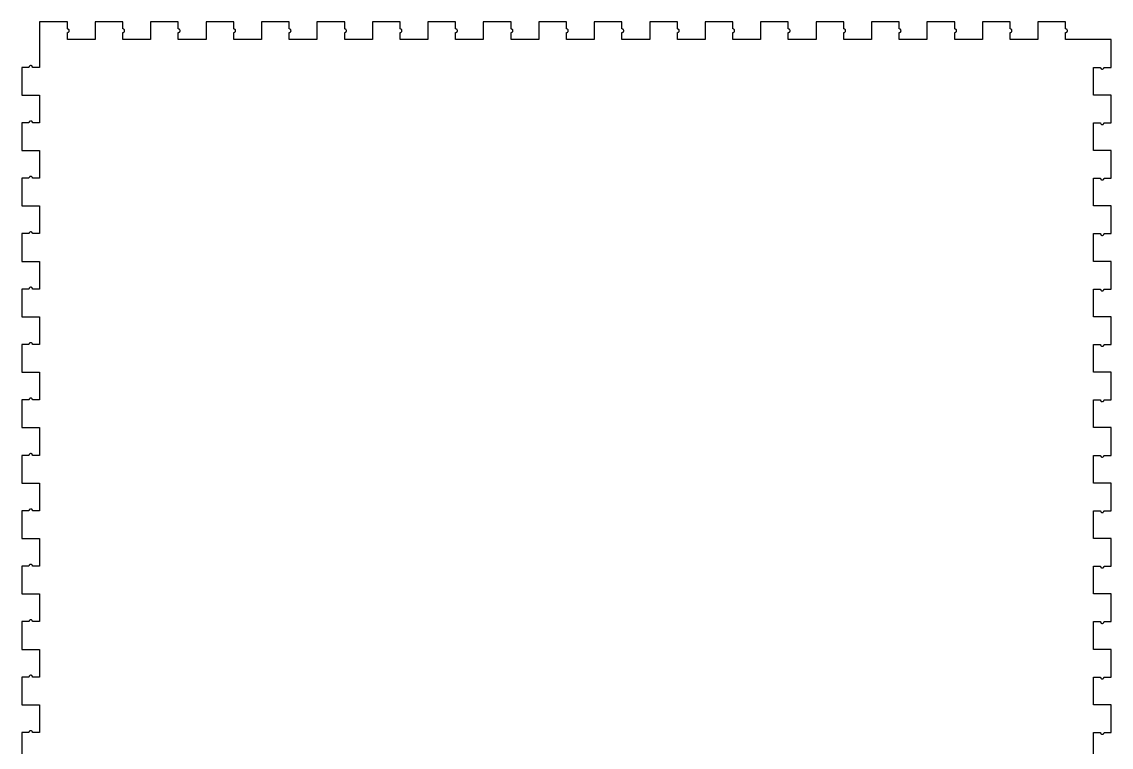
# Model space of a CAD drawing. Header units: metres. Extents: x -196 to 379, y -3 to 499.
# Drawn here: x -3.1 to 185.9, y 372.8 to 498.7 of the extents above; entities that cross this region are included whole.
import ezdxf

# ---------------------------------------------------------------- set-up
doc = ezdxf.new("R2010")
doc.units = ezdxf.units.M

msp = doc.modelspace()

# ---------------------------------------------------------------- linework, layer by layer
for p, q in [((4.81052, 498.7), (0, 498.7)), ((0, 498.7), (0, 490.789)), ((4.81052, 497.458), (4.81052, 498.7)), ((4.84293, 497.458), (4.81052, 497.458)), ((4.90631, 497.445), (4.84293, 497.458)), ((4.96552, 497.418), (4.90631, 497.445)), ((5.01794, 497.38), (4.96552, 497.418)), ((5.06131, 497.332), (5.01794, 497.38)), ((5.09372, 497.276), (5.06131, 497.332)), ((5.11374, 497.214), (5.09372, 497.276)), ((5.09372, 497.024), (5.11374, 497.086)), ((5.12051, 497.15), (5.11374, 497.214)), ((5.11374, 497.086), (5.12051, 497.15)), ((14.4316, 498.7), (9.62105, 498.7)), ((9.62105, 498.7), (9.62105, 495.6)), ((14.4316, 497.458), (14.4316, 498.7)), ((14.464, 497.458), (14.4316, 497.458)), ((14.5274, 497.445), (14.464, 497.458)), ((14.5866, 497.418), (14.5274, 497.445)), ((14.639, 497.38), (14.5866, 497.418)), ((14.6824, 497.332), (14.639, 497.38)), ((14.7148, 497.276), (14.6824, 497.332)), ((14.7348, 497.214), (14.7148, 497.276)), ((14.7148, 497.024), (14.7348, 497.086)), ((14.7416, 497.15), (14.7348, 497.214)), ((14.7348, 497.086), (14.7416, 497.15)), ((24.0526, 498.7), (19.2421, 498.7)), ((19.2421, 498.7), (19.2421, 495.6)), ((24.0526, 497.458), (24.0526, 498.7)), ((24.085, 497.458), (24.0526, 497.458)), ((24.1484, 497.445), (24.085, 497.458)), ((24.2076, 497.418), (24.1484, 497.445)), ((24.26, 497.38), (24.2076, 497.418)), ((24.3034, 497.332), (24.26, 497.38)), ((24.3358, 497.276), (24.3034, 497.332)), ((24.3558, 497.214), (24.3358, 497.276)), ((24.3358, 497.024), (24.3558, 497.086)), ((24.3626, 497.15), (24.3558, 497.214)), ((24.3558, 497.086), (24.3626, 497.15)), ((33.6737, 498.7), (28.8631, 498.7)), ((28.8631, 498.7), (28.8631, 495.6)), ((33.6737, 497.458), (33.6737, 498.7)), ((33.7061, 497.458), (33.6737, 497.458)), ((33.7695, 497.445), (33.7061, 497.458)), ((33.8287, 497.418), (33.7695, 497.445)), ((33.8811, 497.38), (33.8287, 497.418)), ((33.9245, 497.332), (33.8811, 497.38)), ((33.9569, 497.276), (33.9245, 497.332)), ((33.9769, 497.214), (33.9569, 497.276)), ((33.9569, 497.024), (33.9769, 497.086)), ((33.9837, 497.15), (33.9769, 497.214)), ((33.9769, 497.086), (33.9837, 497.15)), ((43.2947, 498.7), (38.4842, 498.7)), ((38.4842, 498.7), (38.4842, 495.6)), ((43.2947, 497.458), (43.2947, 498.7)), ((43.3271, 497.458), (43.2947, 497.458)), ((43.3905, 497.445), (43.3271, 497.458)), ((43.4497, 497.418), (43.3905, 497.445)), ((43.5022, 497.38), (43.4497, 497.418)), ((43.5455, 497.332), (43.5022, 497.38)), ((43.5779, 497.276), (43.5455, 497.332)), ((43.5979, 497.214), (43.5779, 497.276)), ((43.5779, 497.024), (43.5979, 497.086)), ((43.6047, 497.15), (43.5979, 497.214)), ((43.5979, 497.086), (43.6047, 497.15)), ((52.9158, 498.7), (48.1053, 498.7)), ((48.1053, 498.7), (48.1053, 495.6)), ((52.9158, 497.458), (52.9158, 498.7)), ((52.9482, 497.458), (52.9158, 497.458)), ((53.0116, 497.445), (52.9482, 497.458)), ((53.0708, 497.418), (53.0116, 497.445)), ((53.1232, 497.38), (53.0708, 497.418)), ((53.1666, 497.332), (53.1232, 497.38)), ((53.199, 497.276), (53.1666, 497.332)), ((53.219, 497.214), (53.199, 497.276)), ((53.199, 497.024), (53.219, 497.086)), ((53.2258, 497.15), (53.219, 497.214)), ((53.219, 497.086), (53.2258, 497.15)), ((62.5368, 498.7), (57.7263, 498.7)), ((57.7263, 498.7), (57.7263, 495.6)), ((62.5368, 497.458), (62.5368, 498.7)), ((62.5692, 497.458), (62.5368, 497.458)), ((62.6326, 497.445), (62.5692, 497.458)), ((62.6918, 497.418), (62.6326, 497.445)), ((62.7442, 497.38), (62.6918, 497.418)), ((62.7876, 497.332), (62.7442, 497.38)), ((62.82, 497.276), (62.7876, 497.332)), ((62.84, 497.214), (62.82, 497.276)), ((62.82, 497.024), (62.84, 497.086)), ((62.8468, 497.15), (62.84, 497.214)), ((62.84, 497.086), (62.8468, 497.15)), ((72.1579, 498.7), (67.3474, 498.7)), ((67.3474, 498.7), (67.3474, 495.6)), ((72.1579, 497.458), (72.1579, 498.7)), ((72.1903, 497.458), (72.1579, 497.458)), ((72.2537, 497.445), (72.1903, 497.458)), ((72.3129, 497.418), (72.2537, 497.445)), ((72.3653, 497.38), (72.3129, 497.418)), ((72.4087, 497.332), (72.3653, 497.38)), ((72.4411, 497.276), (72.4087, 497.332)), ((72.4611, 497.214), (72.4411, 497.276)), ((72.4411, 497.024), (72.4611, 497.086)), ((72.4679, 497.15), (72.4611, 497.214)), ((72.4611, 497.086), (72.4679, 497.15)), ((81.7789, 498.7), (76.9684, 498.7)), ((76.9684, 498.7), (76.9684, 495.6)), ((81.7789, 497.458), (81.7789, 498.7)), ((81.8113, 497.458), (81.7789, 497.458)), ((81.8747, 497.445), (81.8113, 497.458)), ((81.9339, 497.418), (81.8747, 497.445)), ((81.9864, 497.38), (81.9339, 497.418)), ((82.0297, 497.332), (81.9864, 497.38)), ((82.0621, 497.276), (82.0297, 497.332)), ((82.0822, 497.214), (82.0621, 497.276)), ((82.0621, 497.024), (82.0822, 497.086)), ((82.0889, 497.15), (82.0822, 497.214)), ((82.0822, 497.086), (82.0889, 497.15)), ((91.4, 498.7), (86.5895, 498.7)), ((86.5895, 498.7), (86.5895, 495.6)), ((91.4, 497.458), (91.4, 498.7)), ((91.4324, 497.458), (91.4, 497.458)), ((91.4958, 497.445), (91.4324, 497.458)), ((91.555, 497.418), (91.4958, 497.445)), ((91.6074, 497.38), (91.555, 497.418)), ((91.6508, 497.332), (91.6074, 497.38)), ((91.6832, 497.276), (91.6508, 497.332)), ((91.7032, 497.214), (91.6832, 497.276)), ((91.6832, 497.024), (91.7032, 497.086)), ((91.71, 497.15), (91.7032, 497.214)), ((91.7032, 497.086), (91.71, 497.15)), ((101.021, 498.7), (96.2105, 498.7)), ((96.2105, 498.7), (96.2105, 495.6)), ((101.021, 497.458), (101.021, 498.7)), ((101.053, 497.458), (101.021, 497.458)), ((101.117, 497.445), (101.053, 497.458)), ((101.176, 497.418), (101.117, 497.445)), ((101.228, 497.38), (101.176, 497.418)), ((101.272, 497.332), (101.228, 497.38)), ((101.304, 497.276), (101.272, 497.332)), ((101.324, 497.214), (101.304, 497.276)), ((101.304, 497.024), (101.324, 497.086)), ((101.331, 497.15), (101.324, 497.214)), ((101.324, 497.086), (101.331, 497.15)), ((110.642, 498.7), (105.832, 498.7)), ((105.832, 498.7), (105.832, 495.6)), ((110.642, 497.458), (110.642, 498.7)), ((110.674, 497.458), (110.642, 497.458)), ((110.738, 497.445), (110.674, 497.458)), ((110.797, 497.418), (110.738, 497.445)), ((110.85, 497.38), (110.797, 497.418)), ((110.893, 497.332), (110.85, 497.38)), ((110.925, 497.276), (110.893, 497.332)), ((110.945, 497.214), (110.925, 497.276)), ((110.925, 497.024), (110.945, 497.086)), ((110.952, 497.15), (110.945, 497.214)), ((110.945, 497.086), (110.952, 497.15)), ((120.263, 498.7), (115.453, 498.7)), ((115.453, 498.7), (115.453, 495.6)), ((120.263, 497.458), (120.263, 498.7)), ((120.296, 497.458), (120.263, 497.458)), ((120.359, 497.445), (120.296, 497.458)), ((120.418, 497.418), (120.359, 497.445)), ((120.471, 497.38), (120.418, 497.418)), ((120.514, 497.332), (120.471, 497.38)), ((120.546, 497.276), (120.514, 497.332)), ((120.566, 497.214), (120.546, 497.276)), ((120.546, 497.024), (120.566, 497.086)), ((120.573, 497.15), (120.566, 497.214)), ((120.566, 497.086), (120.573, 497.15)), ((129.884, 498.7), (125.074, 498.7)), ((125.074, 498.7), (125.074, 495.6)), ((129.884, 497.458), (129.884, 498.7)), ((129.917, 497.458), (129.884, 497.458)), ((129.98, 497.445), (129.917, 497.458)), ((130.039, 497.418), (129.98, 497.445)), ((130.092, 497.38), (130.039, 497.418)), ((130.135, 497.332), (130.092, 497.38)), ((130.167, 497.276), (130.135, 497.332)), ((130.187, 497.214), (130.167, 497.276)), ((130.167, 497.024), (130.187, 497.086)), ((130.194, 497.15), (130.187, 497.214)), ((130.187, 497.086), (130.194, 497.15)), ((139.505, 498.7), (134.695, 498.7)), ((134.695, 498.7), (134.695, 495.6)), ((139.505, 497.458), (139.505, 498.7)), ((139.538, 497.458), (139.505, 497.458)), ((139.601, 497.445), (139.538, 497.458)), ((139.66, 497.418), (139.601, 497.445)), ((139.713, 497.38), (139.66, 497.418)), ((139.756, 497.332), (139.713, 497.38)), ((139.788, 497.276), (139.756, 497.332)), ((139.808, 497.214), (139.788, 497.276)), ((139.788, 497.024), (139.808, 497.086)), ((139.815, 497.15), (139.808, 497.214)), ((139.808, 497.086), (139.815, 497.15)), ((149.126, 498.7), (144.316, 498.7)), ((144.316, 498.7), (144.316, 495.6)), ((149.126, 497.458), (149.126, 498.7)), ((149.159, 497.458), (149.126, 497.458)), ((149.222, 497.445), (149.159, 497.458)), ((149.281, 497.418), (149.222, 497.445)), ((149.334, 497.38), (149.281, 497.418)), ((149.377, 497.332), (149.334, 497.38)), ((149.41, 497.276), (149.377, 497.332)), ((149.43, 497.214), (149.41, 497.276)), ((149.41, 497.024), (149.43, 497.086)), ((149.436, 497.15), (149.43, 497.214)), ((149.43, 497.086), (149.436, 497.15)), ((158.747, 498.7), (153.937, 498.7)), ((153.937, 498.7), (153.937, 495.6)), ((158.747, 497.458), (158.747, 498.7)), ((158.78, 497.458), (158.747, 497.458)), ((158.843, 497.445), (158.78, 497.458)), ((158.902, 497.418), (158.843, 497.445)), ((158.955, 497.38), (158.902, 497.418)), ((158.998, 497.332), (158.955, 497.38)), ((159.031, 497.276), (158.998, 497.332)), ((159.051, 497.214), (159.031, 497.276)), ((159.031, 497.024), (159.051, 497.086)), ((159.057, 497.15), (159.051, 497.214)), ((159.051, 497.086), (159.057, 497.15)), ((168.368, 498.7), (163.558, 498.7)), ((163.558, 498.7), (163.558, 495.6)), ((168.368, 497.458), (168.368, 498.7)), ((168.401, 497.458), (168.368, 497.458)), ((168.464, 497.445), (168.401, 497.458)), ((168.523, 497.418), (168.464, 497.445)), ((168.576, 497.38), (168.523, 497.418)), ((168.619, 497.332), (168.576, 497.38)), ((168.652, 497.276), (168.619, 497.332)), ((168.672, 497.214), (168.652, 497.276)), ((168.652, 497.024), (168.672, 497.086)), ((168.678, 497.15), (168.672, 497.214)), ((168.672, 497.086), (168.678, 497.15)), ((177.989, 498.7), (173.179, 498.7)), ((173.179, 498.7), (173.179, 495.6)), ((177.989, 497.458), (177.989, 498.7)), ((178.022, 497.458), (177.989, 497.458)), ((178.085, 497.445), (178.022, 497.458)), ((178.144, 497.418), (178.085, 497.445)), ((178.197, 497.38), (178.144, 497.418)), ((178.24, 497.332), (178.197, 497.38)), ((178.273, 497.276), (178.24, 497.332)), ((178.293, 497.214), (178.273, 497.276)), ((178.273, 497.024), (178.293, 497.086)), ((178.299, 497.15), (178.293, 497.214)), ((178.293, 497.086), (178.299, 497.15)), ((4.81052, 495.6), (4.81052, 496.842)), ((4.81052, 496.842), (4.84293, 496.842)), ((9.62105, 495.6), (4.81052, 495.6)), ((4.84293, 496.842), (4.90631, 496.855)), ((4.90631, 496.855), (4.96552, 496.882)), ((4.96552, 496.882), (5.01794, 496.92)), ((5.01794, 496.92), (5.06131, 496.968)), ((5.06131, 496.968), (5.09372, 497.024)), ((14.4316, 495.6), (14.4316, 496.842)), ((14.4316, 496.842), (14.464, 496.842)), ((19.2421, 495.6), (14.4316, 495.6)), ((14.464, 496.842), (14.5274, 496.855)), ((14.5274, 496.855), (14.5866, 496.882)), ((14.5866, 496.882), (14.639, 496.92)), ((14.639, 496.92), (14.6824, 496.968)), ((14.6824, 496.968), (14.7148, 497.024)), ((24.0526, 495.6), (24.0526, 496.842)), ((24.0526, 496.842), (24.085, 496.842)), ((28.8631, 495.6), (24.0526, 495.6)), ((24.085, 496.842), (24.1484, 496.855)), ((24.1484, 496.855), (24.2076, 496.882)), ((24.2076, 496.882), (24.26, 496.92)), ((24.26, 496.92), (24.3034, 496.968)), ((24.3034, 496.968), (24.3358, 497.024)), ((33.6737, 495.6), (33.6737, 496.842)), ((33.6737, 496.842), (33.7061, 496.842)), ((38.4842, 495.6), (33.6737, 495.6)), ((33.7061, 496.842), (33.7695, 496.855)), ((33.7695, 496.855), (33.8287, 496.882)), ((33.8287, 496.882), (33.8811, 496.92)), ((33.8811, 496.92), (33.9245, 496.968)), ((33.9245, 496.968), (33.9569, 497.024)), ((43.2947, 495.6), (43.2947, 496.842)), ((43.2947, 496.842), (43.3271, 496.842)), ((48.1053, 495.6), (43.2947, 495.6)), ((43.3271, 496.842), (43.3905, 496.855)), ((43.3905, 496.855), (43.4497, 496.882)), ((43.4497, 496.882), (43.5022, 496.92)), ((43.5022, 496.92), (43.5455, 496.968)), ((43.5455, 496.968), (43.5779, 497.024)), ((52.9158, 495.6), (52.9158, 496.842)), ((52.9158, 496.842), (52.9482, 496.842)), ((57.7263, 495.6), (52.9158, 495.6)), ((52.9482, 496.842), (53.0116, 496.855)), ((53.0116, 496.855), (53.0708, 496.882)), ((53.0708, 496.882), (53.1232, 496.92)), ((53.1232, 496.92), (53.1666, 496.968)), ((53.1666, 496.968), (53.199, 497.024)), ((62.5368, 495.6), (62.5368, 496.842)), ((62.5368, 496.842), (62.5692, 496.842)), ((67.3474, 495.6), (62.5368, 495.6)), ((62.5692, 496.842), (62.6326, 496.855)), ((62.6326, 496.855), (62.6918, 496.882)), ((62.6918, 496.882), (62.7442, 496.92)), ((62.7442, 496.92), (62.7876, 496.968)), ((62.7876, 496.968), (62.82, 497.024)), ((72.1579, 495.6), (72.1579, 496.842)), ((72.1579, 496.842), (72.1903, 496.842)), ((76.9684, 495.6), (72.1579, 495.6)), ((72.1903, 496.842), (72.2537, 496.855)), ((72.2537, 496.855), (72.3129, 496.882)), ((72.3129, 496.882), (72.3653, 496.92)), ((72.3653, 496.92), (72.4087, 496.968)), ((72.4087, 496.968), (72.4411, 497.024)), ((81.7789, 495.6), (81.7789, 496.842)), ((81.7789, 496.842), (81.8113, 496.842)), ((86.5895, 495.6), (81.7789, 495.6)), ((81.8113, 496.842), (81.8747, 496.855)), ((81.8747, 496.855), (81.9339, 496.882)), ((81.9339, 496.882), (81.9864, 496.92)), ((81.9864, 496.92), (82.0297, 496.968)), ((82.0297, 496.968), (82.0621, 497.024)), ((91.4, 495.6), (91.4, 496.842)), ((91.4, 496.842), (91.4324, 496.842)), ((96.2105, 495.6), (91.4, 495.6)), ((91.4324, 496.842), (91.4958, 496.855)), ((91.4958, 496.855), (91.555, 496.882)), ((91.555, 496.882), (91.6074, 496.92)), ((91.6074, 496.92), (91.6508, 496.968)), ((91.6508, 496.968), (91.6832, 497.024)), ((101.021, 495.6), (101.021, 496.842)), ((101.021, 496.842), (101.053, 496.842)), ((105.832, 495.6), (101.021, 495.6)), ((101.053, 496.842), (101.117, 496.855)), ((101.117, 496.855), (101.176, 496.882)), ((101.176, 496.882), (101.228, 496.92)), ((101.228, 496.92), (101.272, 496.968)), ((101.272, 496.968), (101.304, 497.024)), ((110.642, 495.6), (110.642, 496.842)), ((110.642, 496.842), (110.674, 496.842)), ((115.453, 495.6), (110.642, 495.6)), ((110.674, 496.842), (110.738, 496.855)), ((110.738, 496.855), (110.797, 496.882)), ((110.797, 496.882), (110.85, 496.92)), ((110.85, 496.92), (110.893, 496.968)), ((110.893, 496.968), (110.925, 497.024)), ((120.263, 495.6), (120.263, 496.842)), ((120.263, 496.842), (120.296, 496.842)), ((125.074, 495.6), (120.263, 495.6)), ((120.296, 496.842), (120.359, 496.855)), ((120.359, 496.855), (120.418, 496.882)), ((120.418, 496.882), (120.471, 496.92)), ((120.471, 496.92), (120.514, 496.968)), ((120.514, 496.968), (120.546, 497.024)), ((129.884, 495.6), (129.884, 496.842)), ((129.884, 496.842), (129.917, 496.842)), ((134.695, 495.6), (129.884, 495.6)), ((129.917, 496.842), (129.98, 496.855)), ((129.98, 496.855), (130.039, 496.882)), ((130.039, 496.882), (130.092, 496.92)), ((130.092, 496.92), (130.135, 496.968)), ((130.135, 496.968), (130.167, 497.024)), ((139.505, 495.6), (139.505, 496.842)), ((139.505, 496.842), (139.538, 496.842)), ((144.316, 495.6), (139.505, 495.6)), ((139.538, 496.842), (139.601, 496.855)), ((139.601, 496.855), (139.66, 496.882)), ((139.66, 496.882), (139.713, 496.92)), ((139.713, 496.92), (139.756, 496.968)), ((139.756, 496.968), (139.788, 497.024)), ((149.126, 495.6), (149.126, 496.842)), ((149.126, 496.842), (149.159, 496.842)), ((153.937, 495.6), (149.126, 495.6)), ((149.159, 496.842), (149.222, 496.855)), ((149.222, 496.855), (149.281, 496.882)), ((149.281, 496.882), (149.334, 496.92)), ((149.334, 496.92), (149.377, 496.968)), ((149.377, 496.968), (149.41, 497.024)), ((158.747, 495.6), (158.747, 496.842)), ((158.747, 496.842), (158.78, 496.842)), ((163.558, 495.6), (158.747, 495.6)), ((158.78, 496.842), (158.843, 496.855)), ((158.843, 496.855), (158.902, 496.882)), ((158.902, 496.882), (158.955, 496.92)), ((158.955, 496.92), (158.998, 496.968)), ((158.998, 496.968), (159.031, 497.024)), ((168.368, 495.6), (168.368, 496.842)), ((168.368, 496.842), (168.401, 496.842)), ((173.179, 495.6), (168.368, 495.6)), ((168.401, 496.842), (168.464, 496.855)), ((168.464, 496.855), (168.523, 496.882)), ((168.523, 496.882), (168.576, 496.92)), ((168.576, 496.92), (168.619, 496.968)), ((168.619, 496.968), (168.652, 497.024)), ((177.989, 495.6), (177.989, 496.842)), ((177.989, 496.842), (178.022, 496.842)), ((185.9, 495.6), (177.989, 495.6)), ((178.022, 496.842), (178.085, 496.855)), ((178.085, 496.855), (178.144, 496.882)), ((178.144, 496.882), (178.197, 496.92)), ((178.197, 496.92), (178.24, 496.968)), ((178.24, 496.968), (178.273, 497.024)), ((185.9, 490.789), (185.9, 495.6)), ((-1.85829, 490.789), (-3.09999, 490.789)), ((-3.09999, 490.789), (-3.09999, 485.979)), ((-1.84482, 490.885), (-1.85829, 490.822)), ((-1.85829, 490.822), (-1.85829, 490.789)), ((-1.81845, 490.944), (-1.84482, 490.885)), ((-1.78036, 490.997), (-1.81845, 490.944)), ((-1.73219, 491.04), (-1.78036, 490.997)), ((-1.67607, 491.073), (-1.73219, 491.04)), ((-1.61444, 491.093), (-1.67607, 491.073)), ((-1.54999, 491.099), (-1.61444, 491.093)), ((-1.48553, 491.093), (-1.54999, 491.099)), ((-1.4239, 491.073), (-1.48553, 491.093)), ((-1.36777, 491.04), (-1.4239, 491.073)), ((-1.31961, 490.997), (-1.36777, 491.04)), ((-1.28152, 490.944), (-1.31961, 490.997)), ((-1.25516, 490.885), (-1.28152, 490.944)), ((-1.24168, 490.822), (-1.25516, 490.885)), ((-1.24168, 490.789), (-1.24168, 490.822)), ((0, 490.789), (-1.24168, 490.789)), ((182.8, 485.979), (182.8, 490.789)), ((182.8, 490.789), (184.042, 490.789)), ((184.042, 490.789), (184.042, 490.757)), ((184.042, 490.757), (184.055, 490.694)), ((184.055, 490.694), (184.082, 490.634)), ((184.082, 490.634), (184.12, 490.582)), ((184.12, 490.582), (184.168, 490.539)), ((184.168, 490.539), (184.224, 490.506)), ((184.224, 490.506), (184.286, 490.486)), ((184.286, 490.486), (184.35, 490.479)), ((184.35, 490.479), (184.414, 490.486)), ((184.414, 490.486), (184.476, 490.506)), ((184.476, 490.506), (184.532, 490.539)), ((184.532, 490.539), (184.58, 490.582)), ((184.58, 490.582), (184.618, 490.634)), ((184.618, 490.634), (184.645, 490.694)), ((184.645, 490.694), (184.658, 490.757)), ((184.658, 490.757), (184.658, 490.789)), ((184.658, 490.789), (185.9, 490.789)), ((-3.09999, 485.979), (0, 485.979)), ((0, 485.979), (0, 481.168)), ((185.9, 485.979), (182.8, 485.979)), ((185.9, 481.168), (185.9, 485.979)), ((-1.85829, 481.168), (-3.09999, 481.168)), ((-3.09999, 481.168), (-3.09999, 476.358)), ((-1.84482, 481.264), (-1.85829, 481.201)), ((-1.85829, 481.201), (-1.85829, 481.168)), ((-1.81845, 481.323), (-1.84482, 481.264)), ((-1.78036, 481.376), (-1.81845, 481.323)), ((-1.73219, 481.419), (-1.78036, 481.376)), ((-1.67607, 481.452), (-1.73219, 481.419)), ((-1.61444, 481.472), (-1.67607, 481.452)), ((-1.54999, 481.478), (-1.61444, 481.472)), ((-1.48553, 481.472), (-1.54999, 481.478)), ((-1.4239, 481.452), (-1.48553, 481.472)), ((-1.36777, 481.419), (-1.4239, 481.452)), ((-1.31961, 481.376), (-1.36777, 481.419)), ((-1.28152, 481.323), (-1.31961, 481.376)), ((-1.25516, 481.264), (-1.28152, 481.323)), ((-1.24168, 481.201), (-1.25516, 481.264)), ((-1.24168, 481.168), (-1.24168, 481.201)), ((0, 481.168), (-1.24168, 481.168)), ((182.8, 476.358), (182.8, 481.168)), ((182.8, 481.168), (184.042, 481.168)), ((184.042, 481.168), (184.042, 481.136)), ((184.042, 481.136), (184.055, 481.073)), ((184.055, 481.073), (184.082, 481.013)), ((184.082, 481.013), (184.12, 480.961)), ((184.12, 480.961), (184.168, 480.918)), ((184.168, 480.918), (184.224, 480.885)), ((184.224, 480.885), (184.286, 480.865)), ((184.286, 480.865), (184.35, 480.858)), ((184.35, 480.858), (184.414, 480.865)), ((184.414, 480.865), (184.476, 480.885)), ((184.476, 480.885), (184.532, 480.918)), ((184.532, 480.918), (184.58, 480.961)), ((184.58, 480.961), (184.618, 481.013)), ((184.618, 481.013), (184.645, 481.073)), ((184.645, 481.073), (184.658, 481.136)), ((184.658, 481.136), (184.658, 481.168)), ((184.658, 481.168), (185.9, 481.168)), ((-3.09999, 476.358), (0, 476.358)), ((0, 476.358), (0, 471.547)), ((185.9, 476.358), (182.8, 476.358)), ((185.9, 471.547), (185.9, 476.358)), ((-1.85829, 471.547), (-3.09999, 471.547)), ((-3.09999, 471.547), (-3.09999, 466.737)), ((-1.84482, 471.643), (-1.85829, 471.58)), ((-1.85829, 471.58), (-1.85829, 471.547)), ((-1.81845, 471.702), (-1.84482, 471.643)), ((-1.78036, 471.755), (-1.81845, 471.702)), ((-1.73219, 471.798), (-1.78036, 471.755)), ((-1.67607, 471.831), (-1.73219, 471.798)), ((-1.61444, 471.851), (-1.67607, 471.831)), ((-1.54999, 471.857), (-1.61444, 471.851)), ((-1.48553, 471.851), (-1.54999, 471.857)), ((-1.4239, 471.831), (-1.48553, 471.851)), ((-1.36777, 471.798), (-1.4239, 471.831)), ((-1.31961, 471.755), (-1.36777, 471.798)), ((-1.28152, 471.702), (-1.31961, 471.755)), ((-1.25516, 471.643), (-1.28152, 471.702)), ((-1.24168, 471.58), (-1.25516, 471.643)), ((-1.24168, 471.547), (-1.24168, 471.58)), ((0, 471.547), (-1.24168, 471.547)), ((182.8, 466.737), (182.8, 471.547)), ((182.8, 471.547), (184.042, 471.547)), ((184.042, 471.547), (184.042, 471.515)), ((184.042, 471.515), (184.055, 471.452)), ((184.055, 471.452), (184.082, 471.392)), ((184.082, 471.392), (184.12, 471.34)), ((184.12, 471.34), (184.168, 471.297)), ((184.168, 471.297), (184.224, 471.264)), ((184.224, 471.264), (184.286, 471.244)), ((184.286, 471.244), (184.35, 471.237)), ((184.35, 471.237), (184.414, 471.244)), ((184.414, 471.244), (184.476, 471.264)), ((184.476, 471.264), (184.532, 471.297)), ((184.532, 471.297), (184.58, 471.34)), ((184.58, 471.34), (184.618, 471.392)), ((184.618, 471.392), (184.645, 471.452)), ((184.645, 471.452), (184.658, 471.515)), ((184.658, 471.515), (184.658, 471.547)), ((184.658, 471.547), (185.9, 471.547)), ((-3.09999, 466.737), (0, 466.737)), ((0, 466.737), (0, 461.926)), ((185.9, 466.737), (182.8, 466.737)), ((185.9, 461.926), (185.9, 466.737)), ((-1.85829, 461.926), (-3.09999, 461.926)), ((-3.09999, 461.926), (-3.09999, 457.116)), ((-1.84482, 462.022), (-1.85829, 461.959)), ((-1.85829, 461.959), (-1.85829, 461.926)), ((-1.81845, 462.081), (-1.84482, 462.022)), ((-1.78036, 462.134), (-1.81845, 462.081)), ((-1.73219, 462.177), (-1.78036, 462.134)), ((-1.67607, 462.209), (-1.73219, 462.177)), ((-1.61444, 462.23), (-1.67607, 462.209)), ((-1.54999, 462.236), (-1.61444, 462.23)), ((-1.48553, 462.23), (-1.54999, 462.236)), ((-1.4239, 462.209), (-1.48553, 462.23)), ((-1.36777, 462.177), (-1.4239, 462.209)), ((-1.31961, 462.134), (-1.36777, 462.177)), ((-1.28152, 462.081), (-1.31961, 462.134)), ((-1.25516, 462.022), (-1.28152, 462.081)), ((-1.24168, 461.959), (-1.25516, 462.022)), ((-1.24168, 461.926), (-1.24168, 461.959)), ((0, 461.926), (-1.24168, 461.926)), ((182.8, 457.116), (182.8, 461.926)), ((182.8, 461.926), (184.042, 461.926)), ((184.042, 461.926), (184.042, 461.894)), ((184.042, 461.894), (184.055, 461.831)), ((184.055, 461.831), (184.082, 461.771)), ((184.082, 461.771), (184.12, 461.719)), ((184.12, 461.719), (184.168, 461.676)), ((184.168, 461.676), (184.224, 461.643)), ((184.224, 461.643), (184.286, 461.623)), ((184.286, 461.623), (184.35, 461.616)), ((184.35, 461.616), (184.414, 461.623)), ((184.414, 461.623), (184.476, 461.643)), ((184.476, 461.643), (184.532, 461.676)), ((184.532, 461.676), (184.58, 461.719)), ((184.58, 461.719), (184.618, 461.771)), ((184.618, 461.771), (184.645, 461.831)), ((184.645, 461.831), (184.658, 461.894)), ((184.658, 461.894), (184.658, 461.926)), ((184.658, 461.926), (185.9, 461.926)), ((-3.09999, 457.116), (0, 457.116)), ((0, 457.116), (0, 452.305)), ((185.9, 457.116), (182.8, 457.116)), ((185.9, 452.305), (185.9, 457.116)), ((-1.85829, 452.305), (-3.09999, 452.305)), ((-3.09999, 452.305), (-3.09999, 447.495)), ((-1.84482, 452.401), (-1.85829, 452.338)), ((-1.85829, 452.338), (-1.85829, 452.305)), ((-1.81845, 452.46), (-1.84482, 452.401)), ((-1.78036, 452.513), (-1.81845, 452.46)), ((-1.73219, 452.556), (-1.78036, 452.513)), ((-1.67607, 452.588), (-1.73219, 452.556)), ((-1.61444, 452.608), (-1.67607, 452.588)), ((-1.54999, 452.615), (-1.61444, 452.608)), ((-1.48553, 452.608), (-1.54999, 452.615)), ((-1.4239, 452.588), (-1.48553, 452.608)), ((-1.36777, 452.556), (-1.4239, 452.588)), ((-1.31961, 452.513), (-1.36777, 452.556)), ((-1.28152, 452.46), (-1.31961, 452.513)), ((-1.25516, 452.401), (-1.28152, 452.46)), ((-1.24168, 452.338), (-1.25516, 452.401)), ((-1.24168, 452.305), (-1.24168, 452.338)), ((0, 452.305), (-1.24168, 452.305)), ((182.8, 447.495), (182.8, 452.305)), ((182.8, 452.305), (184.042, 452.305)), ((184.042, 452.305), (184.042, 452.273)), ((184.042, 452.273), (184.055, 452.209)), ((184.055, 452.209), (184.082, 452.15)), ((184.082, 452.15), (184.12, 452.098)), ((184.12, 452.098), (184.168, 452.054)), ((184.168, 452.054), (184.224, 452.022)), ((184.224, 452.022), (184.286, 452.002)), ((184.286, 452.002), (184.35, 451.995)), ((184.35, 451.995), (184.414, 452.002)), ((184.414, 452.002), (184.476, 452.022)), ((184.476, 452.022), (184.532, 452.054)), ((184.532, 452.054), (184.58, 452.098)), ((184.58, 452.098), (184.618, 452.15)), ((184.618, 452.15), (184.645, 452.209)), ((184.645, 452.209), (184.658, 452.273)), ((184.658, 452.273), (184.658, 452.305)), ((184.658, 452.305), (185.9, 452.305)), ((-3.09999, 447.495), (0, 447.495)), ((0, 447.495), (0, 442.684)), ((185.9, 447.495), (182.8, 447.495)), ((185.9, 442.684), (185.9, 447.495)), ((-1.85829, 442.684), (-3.09999, 442.684)), ((-3.09999, 442.684), (-3.09999, 437.874)), ((-1.84482, 442.78), (-1.85829, 442.717)), ((-1.85829, 442.717), (-1.85829, 442.684)), ((-1.81845, 442.839), (-1.84482, 442.78)), ((-1.78036, 442.892), (-1.81845, 442.839)), ((-1.73219, 442.935), (-1.78036, 442.892)), ((-1.67607, 442.967), (-1.73219, 442.935)), ((-1.61444, 442.987), (-1.67607, 442.967)), ((-1.54999, 442.994), (-1.61444, 442.987)), ((-1.48553, 442.987), (-1.54999, 442.994)), ((-1.4239, 442.967), (-1.48553, 442.987)), ((-1.36777, 442.935), (-1.4239, 442.967)), ((-1.31961, 442.892), (-1.36777, 442.935)), ((-1.28152, 442.839), (-1.31961, 442.892)), ((-1.25516, 442.78), (-1.28152, 442.839)), ((-1.24168, 442.717), (-1.25516, 442.78)), ((-1.24168, 442.684), (-1.24168, 442.717)), ((0, 442.684), (-1.24168, 442.684)), ((182.8, 437.874), (182.8, 442.684)), ((182.8, 442.684), (184.042, 442.684)), ((184.042, 442.684), (184.042, 442.652)), ((184.042, 442.652), (184.055, 442.588)), ((184.055, 442.588), (184.082, 442.529)), ((184.082, 442.529), (184.12, 442.477)), ((184.12, 442.477), (184.168, 442.433)), ((184.168, 442.433), (184.224, 442.401)), ((184.224, 442.401), (184.286, 442.381)), ((184.286, 442.381), (184.35, 442.374)), ((184.35, 442.374), (184.414, 442.381)), ((184.414, 442.381), (184.476, 442.401)), ((184.476, 442.401), (184.532, 442.433)), ((184.532, 442.433), (184.58, 442.477)), ((184.58, 442.477), (184.618, 442.529)), ((184.618, 442.529), (184.645, 442.588)), ((184.645, 442.588), (184.658, 442.652)), ((184.658, 442.652), (184.658, 442.684)), ((184.658, 442.684), (185.9, 442.684)), ((-3.09999, 437.874), (0, 437.874)), ((0, 437.874), (0, 433.063)), ((185.9, 437.874), (182.8, 437.874)), ((185.9, 433.063), (185.9, 437.874)), ((-1.85829, 433.063), (-3.09999, 433.063)), ((-3.09999, 433.063), (-3.09999, 428.253)), ((-1.84482, 433.159), (-1.85829, 433.096)), ((-1.85829, 433.096), (-1.85829, 433.063)), ((-1.81845, 433.218), (-1.84482, 433.159)), ((-1.78036, 433.271), (-1.81845, 433.218)), ((-1.73219, 433.314), (-1.78036, 433.271)), ((-1.67607, 433.346), (-1.73219, 433.314)), ((-1.61444, 433.366), (-1.67607, 433.346)), ((-1.54999, 433.373), (-1.61444, 433.366)), ((-1.48553, 433.366), (-1.54999, 433.373)), ((-1.4239, 433.346), (-1.48553, 433.366)), ((-1.36777, 433.314), (-1.4239, 433.346)), ((-1.31961, 433.271), (-1.36777, 433.314)), ((-1.28152, 433.218), (-1.31961, 433.271)), ((-1.25516, 433.159), (-1.28152, 433.218)), ((-1.24168, 433.096), (-1.25516, 433.159)), ((-1.24168, 433.063), (-1.24168, 433.096)), ((0, 433.063), (-1.24168, 433.063)), ((182.8, 428.253), (182.8, 433.063)), ((182.8, 433.063), (184.042, 433.063)), ((184.042, 433.063), (184.042, 433.031)), ((184.042, 433.031), (184.055, 432.967)), ((184.055, 432.967), (184.082, 432.908)), ((184.082, 432.908), (184.12, 432.856)), ((184.12, 432.856), (184.168, 432.812)), ((184.168, 432.812), (184.224, 432.78)), ((184.476, 432.78), (184.532, 432.812)), ((184.532, 432.812), (184.58, 432.856)), ((184.58, 432.856), (184.618, 432.908)), ((184.618, 432.908), (184.645, 432.967)), ((184.645, 432.967), (184.658, 433.031)), ((184.658, 433.031), (184.658, 433.063)), ((184.658, 433.063), (185.9, 433.063)), ((184.224, 432.78), (184.286, 432.76)), ((184.286, 432.76), (184.35, 432.753)), ((184.35, 432.753), (184.414, 432.76)), ((184.414, 432.76), (184.476, 432.78)), ((-3.09999, 428.253), (0, 428.253)), ((0, 428.253), (0, 423.442)), ((185.9, 428.253), (182.8, 428.253)), ((185.9, 423.442), (185.9, 428.253)), ((-1.85829, 423.442), (-3.09999, 423.442)), ((-3.09999, 423.442), (-3.09999, 418.632)), ((-1.84482, 423.538), (-1.85829, 423.474)), ((-1.85829, 423.474), (-1.85829, 423.442)), ((-1.81845, 423.597), (-1.84482, 423.538)), ((-1.78036, 423.65), (-1.81845, 423.597)), ((-1.73219, 423.693), (-1.78036, 423.65)), ((-1.67607, 423.725), (-1.73219, 423.693)), ((-1.61444, 423.745), (-1.67607, 423.725)), ((-1.54999, 423.752), (-1.61444, 423.745)), ((-1.48553, 423.745), (-1.54999, 423.752)), ((-1.4239, 423.725), (-1.48553, 423.745)), ((-1.36777, 423.693), (-1.4239, 423.725)), ((-1.31961, 423.65), (-1.36777, 423.693)), ((-1.28152, 423.597), (-1.31961, 423.65)), ((-1.25516, 423.538), (-1.28152, 423.597)), ((-1.24168, 423.474), (-1.25516, 423.538)), ((-1.24168, 423.442), (-1.24168, 423.474)), ((0, 423.442), (-1.24168, 423.442)), ((182.8, 418.632), (182.8, 423.442)), ((182.8, 423.442), (184.042, 423.442)), ((184.042, 423.442), (184.042, 423.41)), ((184.042, 423.41), (184.055, 423.346)), ((184.645, 423.346), (184.658, 423.41)), ((184.658, 423.41), (184.658, 423.442)), ((184.658, 423.442), (185.9, 423.442)), ((184.055, 423.346), (184.082, 423.287)), ((184.082, 423.287), (184.12, 423.235)), ((184.12, 423.235), (184.168, 423.191)), ((184.168, 423.191), (184.224, 423.159)), ((184.224, 423.159), (184.286, 423.139)), ((184.286, 423.139), (184.35, 423.132)), ((184.35, 423.132), (184.414, 423.139)), ((184.414, 423.139), (184.476, 423.159)), ((184.476, 423.159), (184.532, 423.191)), ((184.532, 423.191), (184.58, 423.235)), ((184.58, 423.235), (184.618, 423.287)), ((184.618, 423.287), (184.645, 423.346)), ((-3.09999, 418.632), (0, 418.632)), ((0, 418.632), (0, 413.821)), ((185.9, 418.632), (182.8, 418.632)), ((185.9, 413.821), (185.9, 418.632)), ((-1.84482, 413.917), (-1.85829, 413.853)), ((-1.81845, 413.976), (-1.84482, 413.917)), ((-1.78036, 414.028), (-1.81845, 413.976)), ((-1.73219, 414.072), (-1.78036, 414.028)), ((-1.67607, 414.104), (-1.73219, 414.072)), ((-1.61444, 414.124), (-1.67607, 414.104)), ((-1.54999, 414.131), (-1.61444, 414.124)), ((-1.48553, 414.124), (-1.54999, 414.131)), ((-1.4239, 414.104), (-1.48553, 414.124)), ((-1.36777, 414.072), (-1.4239, 414.104)), ((-1.31961, 414.028), (-1.36777, 414.072)), ((-1.28152, 413.976), (-1.31961, 414.028)), ((-1.25516, 413.917), (-1.28152, 413.976)), ((-1.24168, 413.853), (-1.25516, 413.917)), ((-1.85829, 413.821), (-3.09999, 413.821)), ((-3.09999, 413.821), (-3.09999, 409.011)), ((-1.85829, 413.853), (-1.85829, 413.821)), ((-1.24168, 413.821), (-1.24168, 413.853)), ((0, 413.821), (-1.24168, 413.821)), ((182.8, 409.011), (182.8, 413.821)), ((182.8, 413.821), (184.042, 413.821)), ((184.042, 413.821), (184.042, 413.789)), ((184.042, 413.789), (184.055, 413.725)), ((184.055, 413.725), (184.082, 413.666)), ((184.082, 413.666), (184.12, 413.614)), ((184.12, 413.614), (184.168, 413.57)), ((184.168, 413.57), (184.224, 413.538)), ((184.224, 413.538), (184.286, 413.518)), ((184.286, 413.518), (184.35, 413.511)), ((184.35, 413.511), (184.414, 413.518)), ((184.414, 413.518), (184.476, 413.538)), ((184.476, 413.538), (184.532, 413.57)), ((184.532, 413.57), (184.58, 413.614)), ((184.58, 413.614), (184.618, 413.666)), ((184.618, 413.666), (184.645, 413.725)), ((184.645, 413.725), (184.658, 413.789)), ((184.658, 413.789), (184.658, 413.821)), ((184.658, 413.821), (185.9, 413.821)), ((-3.09999, 409.011), (0, 409.011)), ((0, 409.011), (0, 404.2)), ((185.9, 409.011), (182.8, 409.011)), ((185.9, 404.2), (185.9, 409.011)), ((-1.67607, 404.483), (-1.73219, 404.451)), ((-1.61444, 404.503), (-1.67607, 404.483)), ((-1.54999, 404.51), (-1.61444, 404.503)), ((-1.48553, 404.503), (-1.54999, 404.51)), ((-1.4239, 404.483), (-1.48553, 404.503)), ((-1.36777, 404.451), (-1.4239, 404.483)), ((-1.85829, 404.2), (-3.09999, 404.2)), ((-3.09999, 404.2), (-3.09999, 399.389)), ((-1.84482, 404.296), (-1.85829, 404.232)), ((-1.85829, 404.232), (-1.85829, 404.2)), ((-1.81845, 404.355), (-1.84482, 404.296)), ((-1.78036, 404.407), (-1.81845, 404.355)), ((-1.73219, 404.451), (-1.78036, 404.407)), ((-1.31961, 404.407), (-1.36777, 404.451)), ((-1.28152, 404.355), (-1.31961, 404.407)), ((-1.25516, 404.296), (-1.28152, 404.355)), ((-1.24168, 404.232), (-1.25516, 404.296)), ((-1.24168, 404.2), (-1.24168, 404.232)), ((0, 404.2), (-1.24168, 404.2)), ((182.8, 399.389), (182.8, 404.2)), ((182.8, 404.2), (184.042, 404.2)), ((184.042, 404.2), (184.042, 404.168)), ((184.042, 404.168), (184.055, 404.104)), ((184.055, 404.104), (184.082, 404.045)), ((184.082, 404.045), (184.12, 403.993)), ((184.12, 403.993), (184.168, 403.949)), ((184.168, 403.949), (184.224, 403.917)), ((184.224, 403.917), (184.286, 403.897)), ((184.286, 403.897), (184.35, 403.89)), ((184.35, 403.89), (184.414, 403.897)), ((184.414, 403.897), (184.476, 403.917)), ((184.476, 403.917), (184.532, 403.949)), ((184.532, 403.949), (184.58, 403.993)), ((184.58, 403.993), (184.618, 404.045)), ((184.618, 404.045), (184.645, 404.104)), ((184.645, 404.104), (184.658, 404.168)), ((184.658, 404.168), (184.658, 404.2)), ((184.658, 404.2), (185.9, 404.2)), ((-3.09999, 399.389), (0, 399.389)), ((0, 399.389), (0, 394.579)), ((185.9, 399.389), (182.8, 399.389)), ((185.9, 394.579), (185.9, 399.389)), ((-1.85829, 394.579), (-3.09999, 394.579)), ((-3.09999, 394.579), (-3.09999, 389.768)), ((-1.84482, 394.675), (-1.85829, 394.611)), ((-1.85829, 394.611), (-1.85829, 394.579)), ((-1.81845, 394.734), (-1.84482, 394.675)), ((-1.78036, 394.786), (-1.81845, 394.734)), ((-1.73219, 394.83), (-1.78036, 394.786)), ((-1.67607, 394.862), (-1.73219, 394.83)), ((-1.61444, 394.882), (-1.67607, 394.862)), ((-1.54999, 394.889), (-1.61444, 394.882)), ((-1.48553, 394.882), (-1.54999, 394.889)), ((-1.4239, 394.862), (-1.48553, 394.882)), ((-1.36777, 394.83), (-1.4239, 394.862)), ((-1.31961, 394.786), (-1.36777, 394.83)), ((-1.28152, 394.734), (-1.31961, 394.786)), ((-1.25516, 394.675), (-1.28152, 394.734)), ((-1.24168, 394.611), (-1.25516, 394.675)), ((-1.24168, 394.579), (-1.24168, 394.611)), ((0, 394.579), (-1.24168, 394.579)), ((182.8, 389.768), (182.8, 394.579)), ((182.8, 394.579), (184.042, 394.579)), ((184.042, 394.579), (184.042, 394.547)), ((184.042, 394.547), (184.055, 394.483)), ((184.055, 394.483), (184.082, 394.424)), ((184.082, 394.424), (184.12, 394.372)), ((184.12, 394.372), (184.168, 394.328)), ((184.168, 394.328), (184.224, 394.296)), ((184.224, 394.296), (184.286, 394.276)), ((184.286, 394.276), (184.35, 394.269)), ((184.35, 394.269), (184.414, 394.276)), ((184.414, 394.276), (184.476, 394.296)), ((184.476, 394.296), (184.532, 394.328)), ((184.532, 394.328), (184.58, 394.372)), ((184.58, 394.372), (184.618, 394.424)), ((184.618, 394.424), (184.645, 394.483)), ((184.645, 394.483), (184.658, 394.547)), ((184.658, 394.547), (184.658, 394.579)), ((184.658, 394.579), (185.9, 394.579)), ((-3.09999, 389.768), (0, 389.768)), ((0, 389.768), (0, 384.958)), ((185.9, 389.768), (182.8, 389.768)), ((185.9, 384.958), (185.9, 389.768)), ((-1.85829, 384.958), (-3.09999, 384.958)), ((-3.09999, 384.958), (-3.09999, 380.147)), ((-1.84482, 385.054), (-1.85829, 384.99)), ((-1.85829, 384.99), (-1.85829, 384.958)), ((-1.81845, 385.113), (-1.84482, 385.054)), ((-1.78036, 385.165), (-1.81845, 385.113)), ((-1.73219, 385.209), (-1.78036, 385.165)), ((-1.67607, 385.241), (-1.73219, 385.209)), ((-1.61444, 385.261), (-1.67607, 385.241)), ((-1.54999, 385.268), (-1.61444, 385.261)), ((-1.48553, 385.261), (-1.54999, 385.268)), ((-1.4239, 385.241), (-1.48553, 385.261)), ((-1.36777, 385.209), (-1.4239, 385.241)), ((-1.31961, 385.165), (-1.36777, 385.209)), ((-1.28152, 385.113), (-1.31961, 385.165)), ((-1.25516, 385.054), (-1.28152, 385.113)), ((-1.24168, 384.99), (-1.25516, 385.054)), ((-1.24168, 384.958), (-1.24168, 384.99)), ((0, 384.958), (-1.24168, 384.958)), ((182.8, 380.147), (182.8, 384.958)), ((182.8, 384.958), (184.042, 384.958)), ((184.042, 384.958), (184.042, 384.925)), ((184.042, 384.925), (184.055, 384.862)), ((184.055, 384.862), (184.082, 384.803)), ((184.082, 384.803), (184.12, 384.75)), ((184.12, 384.75), (184.168, 384.707)), ((184.168, 384.707), (184.224, 384.675)), ((184.224, 384.675), (184.286, 384.655)), ((184.286, 384.655), (184.35, 384.648)), ((184.35, 384.648), (184.414, 384.655)), ((184.414, 384.655), (184.476, 384.675)), ((184.476, 384.675), (184.532, 384.707)), ((184.532, 384.707), (184.58, 384.75)), ((184.58, 384.75), (184.618, 384.803)), ((184.618, 384.803), (184.645, 384.862)), ((184.645, 384.862), (184.658, 384.925)), ((184.658, 384.925), (184.658, 384.958)), ((184.658, 384.958), (185.9, 384.958)), ((-3.09999, 380.147), (0, 380.147)), ((0, 380.147), (0, 375.337)), ((185.9, 380.147), (182.8, 380.147)), ((185.9, 375.337), (185.9, 380.147)), ((-1.85829, 375.337), (-3.09999, 375.337)), ((-3.09999, 375.337), (-3.09999, 370.526)), ((-1.84482, 375.433), (-1.85829, 375.369)), ((-1.85829, 375.369), (-1.85829, 375.337)), ((-1.81845, 375.492), (-1.84482, 375.433)), ((-1.78036, 375.544), (-1.81845, 375.492)), ((-1.73219, 375.588), (-1.78036, 375.544)), ((-1.67607, 375.62), (-1.73219, 375.588)), ((-1.61444, 375.64), (-1.67607, 375.62)), ((-1.54999, 375.647), (-1.61444, 375.64)), ((-1.48553, 375.64), (-1.54999, 375.647)), ((-1.4239, 375.62), (-1.48553, 375.64)), ((-1.36777, 375.588), (-1.4239, 375.62)), ((-1.31961, 375.544), (-1.36777, 375.588)), ((-1.28152, 375.492), (-1.31961, 375.544)), ((-1.25516, 375.433), (-1.28152, 375.492)), ((-1.24168, 375.369), (-1.25516, 375.433)), ((-1.24168, 375.337), (-1.24168, 375.369)), ((0, 375.337), (-1.24168, 375.337)), ((182.8, 370.526), (182.8, 375.337)), ((182.8, 375.337), (184.042, 375.337)), ((184.042, 375.337), (184.042, 375.304)), ((184.042, 375.304), (184.055, 375.241)), ((184.055, 375.241), (184.082, 375.182)), ((184.082, 375.182), (184.12, 375.129)), ((184.12, 375.129), (184.168, 375.086)), ((184.168, 375.086), (184.224, 375.054)), ((184.224, 375.054), (184.286, 375.034)), ((184.286, 375.034), (184.35, 375.027)), ((184.35, 375.027), (184.414, 375.034)), ((184.414, 375.034), (184.476, 375.054)), ((184.476, 375.054), (184.532, 375.086)), ((184.532, 375.086), (184.58, 375.129)), ((184.58, 375.129), (184.618, 375.182)), ((184.618, 375.182), (184.645, 375.241)), ((184.645, 375.241), (184.658, 375.304)), ((184.658, 375.304), (184.658, 375.337)), ((184.658, 375.337), (185.9, 375.337))]:
    msp.add_line(p, q)

doc.saveas('drawing.dxf')
